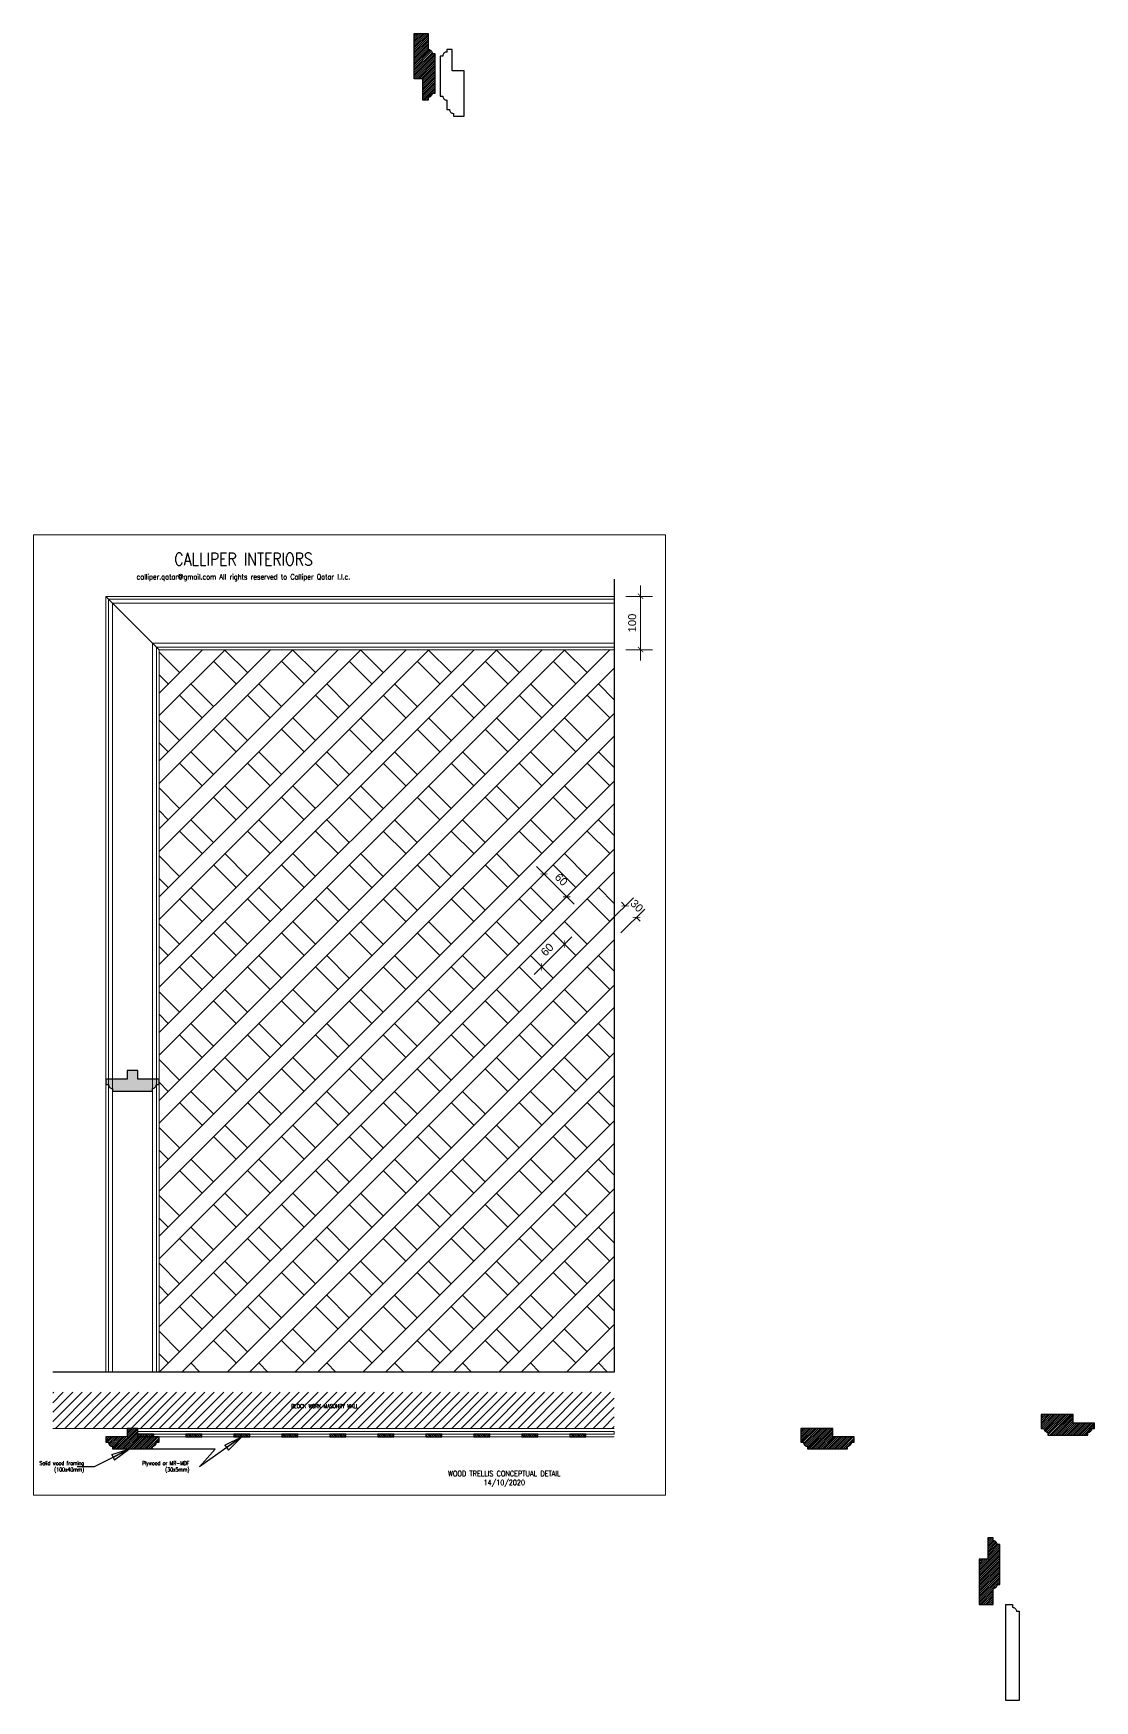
# Model space of a CAD drawing. Header units: inches. Extents: x -20583 to 399182, y -24453 to 525552.
# Drawn here: x -2559 to -570, y 18809 to 21934 of the extents above; entities that cross this region are included whole.
import ezdxf

# ---------------------------------------------------------------- set-up
doc = ezdxf.new("R2010")
doc.units = ezdxf.units.IN
doc.header["$LTSCALE"] = 1000
doc.header["$MEASUREMENT"] = 0
doc.header["$PDMODE"] = 35
doc.linetypes.add('CENTER2', pattern=[1.125, 0.75, -0.125, 0.125, -0.125])
doc.layers.add('Layer7', color=8, linetype='Continuous')
doc.layers.add('Stone-GRG', color=7, linetype='Continuous', lineweight=0, true_color=0xfff2cc)
doc.layers.add('Wood treillis', color=111, linetype='Continuous', lineweight=0)
doc.styles.add('f-fp-p3$0$Simplex', font='simplex.shx', dxfattribs={"width": 0.8})
doc.styles.add('ROMAND', font='sanss___.ttf')
doc.styles.add('ST9', font='romans.shx', dxfattribs={"width": 0.8})
doc.dimstyles.new('DIM', dxfattribs={"dimscale": 1000, "dimtxt": 0.015, "dimasz": 0.01, "dimexe": 0.022, "dimexo": 0.022, "dimgap": 0.008, "dimtad": 1, "dimdec": 0, "dimzin": 0, "dimdsep": 46, "dimtxsty": 'ROMAND', "dimblk1": 'ARCHTICK', "dimblk2": 'ARCHTICK', "dimsah": 1, "dimcen": 0.088, "dimdle": 0.02, "dimclrd": 256, "dimclre": 256, "dimclrt": 256, "dimadec": 0, "dimazin": 0, "dimtfac": 1, "dimtdec": 0, "dimtix": 1, "dimtofl": 0, "dimtmove": 1, "dimatfit": 3, "dimldrblk": 'CLOSED', "dimfxl": 1, "dimtolj": 1, "dimtzin": 0, "dimlwd": 0, "dimlwe": 0, "dimarcsym": 0})
doc.dimstyles.new('DIM-20', dxfattribs={"dimscale": 1000, "dimtxt": 0.044, "dimasz": 0.035, "dimexe": 0.022, "dimexo": 0.022, "dimgap": 0.022, "dimtad": 1, "dimdec": 0, "dimzin": 0, "dimdsep": 46, "dimtxsty": 'ST9', "dimblk1": 'ARCHTICK', "dimblk2": 'ARCHTICK', "dimsah": 1, "dimcen": 0.088, "dimdle": 0.04, "dimclrd": 256, "dimclre": 256, "dimclrt": 3, "dimadec": 0, "dimazin": 0, "dimtfac": 1, "dimtdec": 0, "dimtix": 1, "dimtofl": 0, "dimtmove": 1, "dimatfit": 3, "dimldrblk": 'CLOSED', "dimfxl": 1, "dimtolj": 1, "dimtzin": 0, "dimarcsym": 0})

# ---------------------------------------------------------------- blocks, each defined once
blk = doc.blocks.new('_ARCHTICK')
at = {"color": 0, "linetype": 'ByBlock', "const_width": 0.15}
blk.add_lwpolyline([(-0.5, -0.5), (0.5, 0.5)], dxfattribs=at)
blk = doc.blocks.new('_CLOSED')
at = {"color": 0, "linetype": 'ByBlock'}
for p, q in [((-1, 0.167), (0, 0)), ((-1, 0.167), (-1, -0.167)), ((0, 0), (-1, -0.167)), ((0, 0), (-1, 0))]:
    blk.add_line(p, q, dxfattribs=at)
blk = doc.blocks.new('*D276')
at = {"lineweight": 0, "transparency": 16777216}
for p, q in [((-1600.2, 20359.8), (-1617.3, 20342.7)), ((-1615.9, 20372.4), (-1545.2, 20301.7)), ((-1557.8, 20317.4), (-1574.9, 20300.3))]:
    blk.add_line(p, q, dxfattribs=at)
at = {"layer": 'Defpoints', "color": 0, "transparency": 16777216}
for p in [(-1584.6, 20375.4), (-1559.3, 20315.8), (-1542.2, 20332.9)]:
    blk.add_point(p, dxfattribs=at)
at = {"lineweight": 0, "transparency": 16777216, "xscale": 10, "yscale": 10, "zscale": 10}
for p, rotation in [((-1601.7, 20358.3), 134.999999999995), ((-1559.3, 20315.8), 314.999999999995)]:
    blk.add_blockref('_ARCHTICK', p, dxfattribs=dict(at, rotation=rotation))
at = {"lineweight": 0, "transparency": 16777216, "insert": (-1569.4, 20348.2), "char_height": 15, "attachment_point": 5, "rotation": 315, "style": 'ROMAND'}
blk.add_mtext('\\A1;60', dxfattribs=at)
blk = doc.blocks.new('*D275')
at = {"lineweight": 0, "transparency": 16777216}
blk.add_line((-1620, 20170.3), (-1549.3, 20241), dxfattribs=at)
at = {"layer": 'Defpoints', "color": 0, "transparency": 16777216}
for p in [(-1563.4, 20226.9), (-1563.4, 20226.9), (-1605.9, 20184.4)]:
    blk.add_point(p, dxfattribs=at)
at = {"lineweight": 0, "transparency": 16777216, "xscale": 10, "yscale": 10, "zscale": 10}
for p, rotation in [((-1563.4, 20226.9), 44.99999999998526), ((-1605.9, 20184.4), 224.9999999999852)]:
    blk.add_blockref('_ARCHTICK', p, dxfattribs=dict(at, rotation=rotation))
at = {"lineweight": 0, "transparency": 16777216, "insert": (-1595.8, 20216.8), "char_height": 15, "attachment_point": 5, "rotation": 45, "style": 'ROMAND'}
blk.add_mtext('\\A1;60', dxfattribs=at)
blk = doc.blocks.new('*D277')
at = {"lineweight": 0, "transparency": 16777216}
for p, q in [((-1478.7, 20269.2), (-1433.9, 20314)), ((-1457.5, 20248), (-1412.7, 20292.8)), ((-1449.5, 20298.4), (-1456.5, 20305.5)), ((-1428.2, 20277.2), (-1421.2, 20270.1))]:
    blk.add_line(p, q, dxfattribs=at)
at = {"layer": 'Defpoints', "color": 0, "transparency": 16777216}
for p in [(-1494.2, 20253.6), (-1428.2, 20277.2), (-1473, 20232.4)]:
    blk.add_point(p, dxfattribs=at)
at = {"lineweight": 0, "transparency": 16777216, "xscale": 10, "yscale": 10, "zscale": 10}
for p, rotation in [((-1449.5, 20298.4), 315), ((-1428.2, 20277.2), 135)]:
    blk.add_blockref('_ARCHTICK', p, dxfattribs=dict(at, rotation=rotation))
at = {"lineweight": 0, "transparency": 16777216, "insert": (-1427.7, 20298.9), "char_height": 15, "attachment_point": 5, "rotation": 315, "style": 'ROMAND'}
blk.add_mtext('\\A1;30', dxfattribs=at)
blk = doc.blocks.new('*D278')
at = {"lineweight": 0, "transparency": 16777216}
for p, q in [((-1448.2, 20878.9), (-1398.6, 20878.9)), ((-1420.6, 20758.9), (-1420.6, 20898.9)), ((-1448.2, 20778.9), (-1398.6, 20778.9))]:
    blk.add_line(p, q, dxfattribs=at)
at = {"layer": 'Defpoints', "color": 0, "transparency": 16777216}
for p in [(-1470.2, 20878.9), (-1420.6, 20878.9), (-1470.2, 20778.9)]:
    blk.add_point(p, dxfattribs=at)
at = {"lineweight": 0, "transparency": 16777216, "xscale": 10, "yscale": 10, "zscale": 10}
for p, rotation in [((-1420.6, 20878.9), 90), ((-1420.6, 20778.9), 270)]:
    blk.add_blockref('_ARCHTICK', p, dxfattribs=dict(at, rotation=rotation))
at = {"lineweight": 0, "transparency": 16777216, "insert": (-1436.4, 20828.9), "char_height": 15, "attachment_point": 5, "rotation": 90, "style": 'ROMAND'}
blk.add_mtext('\\A1;100', dxfattribs=at)

msp = doc.modelspace()

# ---------------------------------------------------------------- hatches: boundary and pattern name
at = {"layer": 'Stone-GRG', "lineweight": 0}
h = msp.add_hatch(dxfattribs=at)
h.set_pattern_fill('ANSI31', color=253, scale=20)
h.set_pattern_definition([(45, (-93673.831, -12109.019), (-1.76776695, 1.76776695), [])])
edge = h.paths.add_edge_path()
edge.add_line((-1845, 21849.1), (-1845, 21934.1))
edge.add_line((-1845, 21934.1), (-1818.9, 21934.1))
edge.add_line((-1818.9, 21934.1), (-1818.9, 21909.1))
edge.add_line((-1818.9, 21909.1), (-1818.9, 21904.1))
edge.add_arc((-1818.9, 21896.6), 7.5, 0, 90, ccw=False)
edge.add_line((-1811.4, 21896.6), (-1806.4, 21896.6))
edge.add_line((-1806.4, 21896.6), (-1806.4, 21821.6))
edge.add_line((-1806.4, 21821.6), (-1811.4, 21821.6))
edge.add_arc((-1818.9, 21821.6), 7.5, -90, 0, ccw=False)
edge.add_line((-1818.9, 21814.1), (-1818.9, 21809.1))
edge.add_line((-1818.9, 21809.1), (-1828.9, 21809.1))
edge.add_line((-1828.9, 21809.1), (-1828.9, 21849.1))
edge.add_line((-1828.9, 21849.1), (-1845, 21849.1))
h = msp.add_hatch(color=253, dxfattribs=at)
h.dxf.hatch_style = 1
edge = h.paths.add_edge_path()
edge.add_line((-2363, 19990.2), (-2383, 19990.2))
edge.add_line((-2383, 19990.2), (-2383, 19974.1))
edge.add_line((-2383, 19974.1), (-2423, 19974.1))
edge.add_line((-2423, 19974.1), (-2423, 19964.1))
edge.add_line((-2423, 19964.1), (-2418, 19964.1))
edge.add_arc((-2410.5, 19964.1), 7.5, 180, 270)
edge.add_line((-2410.5, 19956.6), (-2410.5, 19951.6))
edge.add_line((-2410.5, 19951.6), (-2335.5, 19951.6))
edge.add_line((-2335.5, 19951.6), (-2335.5, 19956.6))
edge.add_arc((-2335.5, 19964.1), 7.5, 270, 360)
edge.add_line((-2328, 19964.1), (-2323, 19964.1))
edge.add_line((-2323, 19964.1), (-2323, 19974.1))
edge.add_line((-2323, 19974.1), (-2363, 19974.1))
edge.add_line((-2363, 19974.1), (-2363, 19990.2))
h = msp.add_hatch(dxfattribs=at)
h.set_pattern_fill('ANSI31', color=253, scale=100)
h.set_pattern_definition([(45, (-93488.189, -11971.968), (-8.8388348, 8.8388348), [])])
h.paths.add_polyline_path([(-1470.2, 19387), (-2522, 19387), (-2522, 19319.4), (-1470.2, 19319.4)])
h = msp.add_hatch(dxfattribs=at)
h.set_pattern_fill('ANSI31', color=253, scale=20)
h.set_pattern_definition([(45, (-91735.0217, -11945.7579), (-1.76776695, 1.76776695), [])])
edge = h.paths.add_edge_path()
edge.add_line((-609.8, 19345.6), (-669.8, 19345.6))
edge.add_line((-669.8, 19345.6), (-669.8, 19329.5))
edge.add_line((-669.8, 19329.5), (-669.8, 19329.5))
edge.add_line((-669.8, 19329.5), (-669.8, 19319.5))
edge.add_line((-669.8, 19319.5), (-664.8, 19319.5))
edge.add_arc((-657.3, 19319.5), 7.5, 180, 270)
edge.add_line((-657.3, 19312), (-657.3, 19307))
edge.add_line((-657.3, 19307), (-582.3, 19307))
edge.add_line((-582.3, 19307), (-582.3, 19312))
edge.add_arc((-582.3, 19319.5), 7.5, 270, 360)
edge.add_line((-574.8, 19319.5), (-569.8, 19319.5))
edge.add_line((-569.8, 19319.5), (-569.8, 19329.5))
edge.add_line((-569.8, 19329.5), (-609.8, 19329.5))
edge.add_line((-609.8, 19329.5), (-609.8, 19345.6))
h = msp.add_hatch(dxfattribs=at)
h.set_pattern_fill('ANSI31', color=253, scale=20)
h.set_pattern_definition([(45, (-93488.189, -11971.9678), (-1.76776695, 1.76776695), [])])
edge = h.paths.add_edge_path()
edge.add_line((-2363, 19319.4), (-2383, 19319.4))
edge.add_line((-2383, 19319.4), (-2383, 19303.3))
edge.add_line((-2383, 19303.3), (-2423, 19303.3))
edge.add_line((-2423, 19303.3), (-2423, 19293.3))
edge.add_line((-2423, 19293.3), (-2418, 19293.3))
edge.add_arc((-2410.5, 19293.3), 7.5, 180, 270)
edge.add_line((-2410.5, 19285.8), (-2410.5, 19280.8))
edge.add_line((-2410.5, 19280.8), (-2335.5, 19280.8))
edge.add_line((-2335.5, 19280.8), (-2335.5, 19285.8))
edge.add_arc((-2335.5, 19293.3), 7.5, 270, 360)
edge.add_line((-2328, 19293.3), (-2323, 19293.3))
edge.add_line((-2323, 19293.3), (-2323, 19303.3))
edge.add_line((-2323, 19303.3), (-2363, 19303.3))
edge.add_line((-2363, 19303.3), (-2363, 19319.4))
h = msp.add_hatch(dxfattribs=at)
h.set_pattern_fill('ANSI31', color=253, scale=20)
h.set_pattern_definition([(45, (-92185.7863, -11971.9678), (-1.76776695, 1.76776695), [])])
edge = h.paths.add_edge_path()
edge.add_line((-1060.6, 19319.4), (-1120.6, 19319.4))
edge.add_line((-1120.6, 19319.4), (-1120.6, 19303.3))
edge.add_line((-1120.6, 19303.3), (-1120.6, 19303.3))
edge.add_line((-1120.6, 19303.3), (-1120.6, 19293.3))
edge.add_line((-1120.6, 19293.3), (-1115.6, 19293.3))
edge.add_arc((-1108.1, 19293.3), 7.5, 180, 270)
edge.add_line((-1108.1, 19285.8), (-1108.1, 19280.8))
edge.add_line((-1108.1, 19280.8), (-1033.1, 19280.8))
edge.add_line((-1033.1, 19280.8), (-1033.1, 19285.8))
edge.add_arc((-1033.1, 19293.3), 7.5, 270, 360)
edge.add_line((-1025.6, 19293.3), (-1020.6, 19293.3))
edge.add_line((-1020.6, 19293.3), (-1020.6, 19303.3))
edge.add_line((-1020.6, 19303.3), (-1060.6, 19303.3))
edge.add_line((-1060.6, 19303.3), (-1060.6, 19319.4))
h = msp.add_hatch(dxfattribs=at)
h.set_pattern_fill('ANSI31', color=253, scale=20, angle=90)
h.set_pattern_definition([(135, (-93488.189, -11971.9678), (-1.76776695, -1.76776695), [])])
h.paths.add_polyline_path([(-2363, 19303.3), (-2333, 19303.3), (-2333, 19308.3), (-2363, 19308.3)])
h.paths.add_polyline_path([(-2273, 19303.3), (-2243, 19303.3), (-2243, 19308.3), (-2273, 19308.3)])
h.paths.add_polyline_path([(-2183, 19303.3), (-2153, 19303.3), (-2153, 19308.3), (-2183, 19308.3)])
h.paths.add_polyline_path([(-2093, 19303.3), (-2063, 19303.3), (-2063, 19308.3), (-2093, 19308.3)])
h.paths.add_polyline_path([(-2003, 19303.3), (-1973, 19303.3), (-1973, 19308.3), (-2003, 19308.3)])
h.paths.add_polyline_path([(-1553, 19303.3), (-1523, 19303.3), (-1523, 19308.3), (-1553, 19308.3)])
h.paths.add_polyline_path([(-1643, 19303.3), (-1613, 19303.3), (-1613, 19308.3), (-1643, 19308.3)])
h.paths.add_polyline_path([(-1733, 19303.3), (-1703, 19303.3), (-1703, 19308.3), (-1733, 19308.3)])
h.paths.add_polyline_path([(-1823, 19303.3), (-1793, 19303.3), (-1793, 19308.3), (-1823, 19308.3)])
h.paths.add_polyline_path([(-1913, 19303.3), (-1883, 19303.3), (-1883, 19308.3), (-1913, 19308.3)])
h = msp.add_hatch(dxfattribs=at)
h.set_pattern_fill('ANSI31', color=253, scale=20)
h.set_pattern_definition([(45, (-92614.99, -12043.7325), (-1.76776695, 1.76776695), [])])
edge = h.paths.add_edge_path()
edge.add_line((-786.2, 19074.1), (-786.2, 18989.1))
edge.add_line((-786.2, 18989.1), (-760.1, 18989.1))
edge.add_line((-760.1, 18989.1), (-760.1, 19014.1))
edge.add_line((-760.1, 19014.1), (-760.1, 19019.1))
edge.add_arc((-760.1, 19026.6), 7.5, 270, 360)
edge.add_line((-752.6, 19026.6), (-747.6, 19026.6))
edge.add_line((-747.6, 19026.6), (-747.6, 19101.6))
edge.add_line((-747.6, 19101.6), (-752.6, 19101.6))
edge.add_arc((-760.1, 19101.6), 7.5, 360, 450)
edge.add_line((-760.1, 19109.1), (-760.1, 19114.1))
edge.add_line((-760.1, 19114.1), (-770.1, 19114.1))
edge.add_line((-770.1, 19114.1), (-770.1, 19074.1))
edge.add_line((-770.1, 19074.1), (-786.2, 19074.1))

# ---------------------------------------------------------------- linework, layer by layer
at = {"layer": 'Layer7', "linetype": 'CENTER2', "ltscale": 500}
msp.add_lwpolyline([(-1470.2, 20911.2), (-1470.2, 19424.9), (-2522, 19424.9)], dxfattribs=at)
at = {"layer": 'Stone-GRG', "color": 253, "lineweight": 0}
msp.add_line((-2323, 20778.9), (-2423, 20878.9), dxfattribs=at)
at = {"layer": 'Stone-GRG', "color": 0, "lineweight": 0}
for p, q in [((-2323, 19934), (-1478.1, 20778.9)), ((-2323, 20443.1), (-1987.2, 20778.9)), ((-2323, 20400.7), (-1944.8, 20778.9)), ((-2323, 20315.8), (-1859.9, 20778.9)), ((-2323, 20273.4), (-1817.5, 20778.9)), ((-2323, 20188.6), (-1732.6, 20778.9)), ((-2323, 20146.1), (-1690.2, 20778.9)), ((-2323, 20061.3), (-1605.4, 20778.9)), ((-2323, 20018.9), (-1562.9, 20778.9)), ((-2323, 20697.7), (-2241.8, 20778.9)), ((-2323, 20655.3), (-2199.3, 20778.9)), ((-2323, 20570.4), (-2114.5, 20778.9)), ((-2323, 20528), (-2072.1, 20778.9)), ((-2284.7, 20736), (-2323, 20774.3)), ((-2242.2, 20778.4), (-2242.7, 20778.9)), ((-2178.6, 20714.8), (-2221, 20757.2)), ((-2157.4, 20736), (-2200.3, 20778.9)), ((-2115, 20778.4), (-2115.5, 20778.9)), ((-2051.3, 20714.8), (-2093.8, 20757.2)), ((-2030.1, 20736), (-2073, 20778.9)), ((-1987.7, 20778.4), (-1988.2, 20778.9)), ((-1924.1, 20714.8), (-1966.5, 20757.2)), ((-1902.8, 20736), (-1945.8, 20778.9)), ((-1860.4, 20778.4), (-1860.9, 20778.9)), ((-1796.8, 20714.8), (-1839.2, 20757.2)), ((-1775.6, 20736), (-1818.5, 20778.9)), ((-1733.1, 20778.4), (-1733.6, 20778.9)), ((-1669.5, 20714.8), (-1711.9, 20757.2)), ((-1648.3, 20736), (-1691.2, 20778.9)), ((-1605.9, 20778.4), (-1606.3, 20778.9)), ((-1542.2, 20714.8), (-1584.6, 20757.2)), ((-1521, 20736), (-1563.9, 20778.9)), ((-2323, 19891.6), (-1470.2, 20744.4)), ((-2305.9, 20714.8), (-2323, 20731.9)), ((-2242.2, 20651.1), (-2284.7, 20693.6)), ((-2221, 20672.3), (-2263.5, 20714.8)), ((-2115, 20651.1), (-2157.4, 20693.6)), ((-2093.8, 20672.3), (-2136.2, 20714.8)), ((-1987.7, 20651.1), (-2030.1, 20693.6)), ((-1966.5, 20672.3), (-2008.9, 20714.8)), ((-1860.4, 20651.1), (-1902.8, 20693.6)), ((-1839.2, 20672.3), (-1881.6, 20714.8)), ((-1733.1, 20651.1), (-1775.6, 20693.6)), ((-1711.9, 20672.3), (-1754.3, 20714.8)), ((-1605.9, 20651.1), (-1648.3, 20693.6)), ((-1584.6, 20672.3), (-1627.1, 20714.8)), ((-1478.6, 20651.1), (-1521, 20693.6)), ((-1470.2, 20685.2), (-1499.8, 20714.8)), ((-2323, 19806.7), (-1470.2, 20659.5)), ((-2284.7, 20608.7), (-2323, 20647)), ((-2178.6, 20587.5), (-2221, 20629.9)), ((-2157.4, 20608.7), (-2199.8, 20651.1)), ((-2051.3, 20587.5), (-2093.8, 20629.9)), ((-2030.1, 20608.7), (-2072.5, 20651.1)), ((-1924.1, 20587.5), (-1966.5, 20629.9)), ((-1902.8, 20608.7), (-1945.3, 20651.1)), ((-1796.8, 20587.5), (-1839.2, 20629.9)), ((-1775.6, 20608.7), (-1818, 20651.1)), ((-1669.5, 20587.5), (-1711.9, 20629.9)), ((-1648.3, 20608.7), (-1690.7, 20651.1)), ((-1542.2, 20587.5), (-1584.6, 20629.9)), ((-1521, 20608.7), (-1563.4, 20651.1)), ((-2323, 19764.3), (-1470.2, 20617.1)), ((-2305.9, 20587.5), (-2323, 20604.6)), ((-2242.2, 20523.9), (-2284.7, 20566.3)), ((-2221, 20545.1), (-2263.5, 20587.5)), ((-2115, 20523.9), (-2157.4, 20566.3)), ((-2093.8, 20545.1), (-2136.2, 20587.5)), ((-1987.7, 20523.9), (-2030.1, 20566.3)), ((-1966.5, 20545.1), (-2008.9, 20587.5)), ((-1860.4, 20523.9), (-1902.8, 20566.3)), ((-1839.2, 20545.1), (-1881.6, 20587.5)), ((-1733.1, 20523.9), (-1775.6, 20566.3)), ((-1711.9, 20545.1), (-1754.3, 20587.5)), ((-1605.9, 20523.9), (-1648.3, 20566.3)), ((-1584.6, 20545.1), (-1627.1, 20587.5)), ((-1478.6, 20523.9), (-1521, 20566.3)), ((-1470.2, 20557.9), (-1499.8, 20587.5)), ((-2323, 19679.4), (-1470.2, 20532.2)), ((-2284.7, 20481.4), (-2323, 20519.7)), ((-2178.6, 20460.2), (-2221, 20502.6)), ((-2157.4, 20481.4), (-2199.8, 20523.9)), ((-2051.3, 20460.2), (-2093.8, 20502.6)), ((-2030.1, 20481.4), (-2072.5, 20523.9)), ((-1924.1, 20460.2), (-1966.5, 20502.6)), ((-1902.8, 20481.4), (-1945.3, 20523.9)), ((-1796.8, 20460.2), (-1839.2, 20502.6)), ((-1775.6, 20481.4), (-1818, 20523.9)), ((-1669.5, 20460.2), (-1711.9, 20502.6)), ((-1648.3, 20481.4), (-1690.7, 20523.9)), ((-1542.2, 20460.2), (-1584.6, 20502.6)), ((-1521, 20481.4), (-1563.4, 20523.9)), ((-2323, 19637), (-1470.2, 20489.8)), ((-2305.9, 20460.2), (-2323, 20477.3)), ((-2242.2, 20396.6), (-2284.7, 20439)), ((-2221, 20417.8), (-2263.5, 20460.2)), ((-2115, 20396.6), (-2157.4, 20439)), ((-2093.8, 20417.8), (-2136.2, 20460.2)), ((-1987.7, 20396.6), (-2030.1, 20439)), ((-1966.5, 20417.8), (-2008.9, 20460.2)), ((-1860.4, 20396.6), (-1902.8, 20439)), ((-1839.2, 20417.8), (-1881.6, 20460.2)), ((-1733.1, 20396.6), (-1775.6, 20439)), ((-1711.9, 20417.8), (-1754.3, 20460.2)), ((-1605.9, 20396.6), (-1648.3, 20439)), ((-1584.6, 20417.8), (-1627.1, 20460.2)), ((-1478.6, 20396.6), (-1521, 20439)), ((-1470.2, 20430.6), (-1499.8, 20460.2)), ((-2323, 19552.2), (-1470.2, 20405)), ((-2284.7, 20354.1), (-2323, 20392.5)), ((-2178.6, 20332.9), (-2221, 20375.4)), ((-2157.4, 20354.1), (-2199.8, 20396.6)), ((-2051.3, 20332.9), (-2093.8, 20375.4)), ((-2030.1, 20354.1), (-2072.5, 20396.6)), ((-1924.1, 20332.9), (-1966.5, 20375.4)), ((-1902.8, 20354.1), (-1945.3, 20396.6)), ((-1796.8, 20332.9), (-1839.2, 20375.4)), ((-1775.6, 20354.1), (-1818, 20396.6)), ((-1669.5, 20332.9), (-1711.9, 20375.4)), ((-1648.3, 20354.1), (-1690.7, 20396.6)), ((-1542.2, 20332.9), (-1584.6, 20375.4)), ((-1521, 20354.1), (-1563.4, 20396.6)), ((-2323, 19509.7), (-1470.2, 20362.5)), ((-2305.9, 20332.9), (-2323, 20350)), ((-2221, 20290.5), (-2263.5, 20332.9)), ((-2093.8, 20290.5), (-2136.2, 20332.9)), ((-1966.5, 20290.5), (-2008.9, 20332.9)), ((-1839.2, 20290.5), (-1881.6, 20332.9)), ((-1711.9, 20290.5), (-1754.3, 20332.9)), ((-1584.6, 20290.5), (-1627.1, 20332.9)), ((-1470.2, 20303.3), (-1499.8, 20332.9)), ((-2242.2, 20269.3), (-2284.7, 20311.7)), ((-2115, 20269.3), (-2157.4, 20311.7)), ((-1987.7, 20269.3), (-2030.1, 20311.7)), ((-1860.4, 20269.3), (-1902.8, 20311.7)), ((-1733.1, 20269.3), (-1775.6, 20311.7)), ((-1605.9, 20269.3), (-1648.3, 20311.7)), ((-1478.6, 20269.3), (-1521, 20311.7)), ((-2323, 19424.9), (-1470.2, 20277.7)), ((-2284.7, 20226.9), (-2323, 20265.2)), ((-2157.4, 20226.9), (-2199.8, 20269.3)), ((-2030.1, 20226.9), (-2072.5, 20269.3)), ((-1902.8, 20226.9), (-1945.3, 20269.3)), ((-1775.6, 20226.9), (-1818, 20269.3)), ((-1648.3, 20226.9), (-1690.7, 20269.3)), ((-1521, 20226.9), (-1563.4, 20269.3)), ((-2305.9, 20205.7), (-2323, 20222.7)), ((-2280.6, 19424.9), (-1470.2, 20235.2)), ((-2178.6, 20205.7), (-2221, 20248.1)), ((-2051.3, 20205.7), (-2093.8, 20248.1)), ((-1924.1, 20205.7), (-1966.5, 20248.1)), ((-1796.8, 20205.7), (-1839.2, 20248.1)), ((-1669.5, 20205.7), (-1711.9, 20248.1)), ((-1542.2, 20205.7), (-1584.6, 20248.1)), ((-2221, 20163.2), (-2263.5, 20205.7)), ((-2093.8, 20163.2), (-2136.2, 20205.7)), ((-1966.5, 20163.2), (-2008.9, 20205.7)), ((-1839.2, 20163.2), (-1881.6, 20205.7)), ((-1711.9, 20163.2), (-1754.3, 20205.7)), ((-1584.6, 20163.2), (-1627.1, 20205.7)), ((-1470.2, 20176.1), (-1499.8, 20205.7)), ((-2242.2, 20142), (-2284.7, 20184.4)), ((-2115, 20142), (-2157.4, 20184.4)), ((-1987.7, 20142), (-2030.1, 20184.4)), ((-1860.4, 20142), (-1902.8, 20184.4)), ((-1733.1, 20142), (-1775.6, 20184.4)), ((-1605.9, 20142), (-1648.3, 20184.4)), ((-1478.6, 20142), (-1521, 20184.4)), ((-2284.7, 20099.6), (-2323, 20137.9)), ((-2157.4, 20099.6), (-2199.8, 20142)), ((-2195.7, 19424.9), (-1470.2, 20150.4)), ((-2030.1, 20099.6), (-2072.5, 20142)), ((-1902.8, 20099.6), (-1945.3, 20142)), ((-1775.6, 20099.6), (-1818, 20142)), ((-1648.3, 20099.6), (-1690.7, 20142)), ((-1521, 20099.6), (-1563.4, 20142)), ((-2305.9, 20078.4), (-2323, 20095.5)), ((-2178.6, 20078.4), (-2221, 20120.8)), ((-2153.3, 19424.9), (-1470.2, 20108)), ((-2051.3, 20078.4), (-2093.8, 20120.8)), ((-1924.1, 20078.4), (-1966.5, 20120.8)), ((-1796.8, 20078.4), (-1839.2, 20120.8)), ((-1669.5, 20078.4), (-1711.9, 20120.8)), ((-1542.2, 20078.4), (-1584.6, 20120.8)), ((-2221, 20036), (-2263.5, 20078.4)), ((-2093.8, 20036), (-2136.2, 20078.4)), ((-1966.5, 20036), (-2008.9, 20078.4)), ((-1839.2, 20036), (-1881.6, 20078.4)), ((-1711.9, 20036), (-1754.3, 20078.4)), ((-1584.6, 20036), (-1627.1, 20078.4)), ((-1470.2, 20048.8), (-1499.8, 20078.4)), ((-2242.2, 20014.7), (-2284.7, 20057.2)), ((-2115, 20014.7), (-2157.4, 20057.2)), ((-1987.7, 20014.7), (-2030.1, 20057.2)), ((-1860.4, 20014.7), (-1902.8, 20057.2)), ((-1733.1, 20014.7), (-1775.6, 20057.2)), ((-1605.9, 20014.7), (-1648.3, 20057.2)), ((-1478.6, 20014.7), (-1521, 20057.2)), ((-2284.7, 19972.3), (-2323, 20010.6)), ((-2157.4, 19972.3), (-2199.8, 20014.7)), ((-2030.1, 19972.3), (-2072.5, 20014.7)), ((-2068.4, 19424.9), (-1470.2, 20023.1)), ((-1902.8, 19972.3), (-1945.3, 20014.7)), ((-1775.6, 19972.3), (-1818, 20014.7)), ((-1648.3, 19972.3), (-1690.7, 20014.7)), ((-1521, 19972.3), (-1563.4, 20014.7)), ((-2178.6, 19951.1), (-2221, 19993.5)), ((-2051.3, 19951.1), (-2093.8, 19993.5)), ((-2026, 19424.9), (-1470.2, 19980.7)), ((-1924.1, 19951.1), (-1966.5, 19993.5)), ((-1796.8, 19951.1), (-1839.2, 19993.5)), ((-1669.5, 19951.1), (-1711.9, 19993.5)), ((-1542.2, 19951.1), (-1584.6, 19993.5)), ((-2305.9, 19951.1), (-2323, 19968.2)), ((-2221, 19908.7), (-2263.5, 19951.1)), ((-2093.8, 19908.7), (-2136.2, 19951.1)), ((-1966.5, 19908.7), (-2008.9, 19951.1)), ((-1839.2, 19908.7), (-1881.6, 19951.1)), ((-1711.9, 19908.7), (-1754.3, 19951.1)), ((-1584.6, 19908.7), (-1627.1, 19951.1)), ((-1470.2, 19921.5), (-1499.8, 19951.1)), ((-2242.2, 19887.5), (-2284.7, 19929.9)), ((-2115, 19887.5), (-2157.4, 19929.9)), ((-1987.7, 19887.5), (-2030.1, 19929.9)), ((-1860.4, 19887.5), (-1902.8, 19929.9)), ((-1733.1, 19887.5), (-1775.6, 19929.9)), ((-1605.9, 19887.5), (-1648.3, 19929.9)), ((-1478.6, 19887.5), (-1521, 19929.9)), ((-2284.7, 19845), (-2323, 19883.3)), ((-2157.4, 19845), (-2199.8, 19887.5)), ((-2030.1, 19845), (-2072.5, 19887.5)), ((-1902.8, 19845), (-1945.3, 19887.5)), ((-1941.1, 19424.9), (-1470.2, 19895.8)), ((-1775.6, 19845), (-1818, 19887.5)), ((-1648.3, 19845), (-1690.7, 19887.5)), ((-1521, 19845), (-1563.4, 19887.5)), ((-2178.6, 19823.8), (-2221, 19866.2)), ((-2051.3, 19823.8), (-2093.8, 19866.2)), ((-1924.1, 19823.8), (-1966.5, 19866.2)), ((-1898.7, 19424.9), (-1470.2, 19853.4)), ((-1796.8, 19823.8), (-1839.2, 19866.2)), ((-1669.5, 19823.8), (-1711.9, 19866.2)), ((-1542.2, 19823.8), (-1584.6, 19866.2)), ((-2305.9, 19823.8), (-2323, 19840.9)), ((-2221, 19781.4), (-2263.5, 19823.8)), ((-2093.8, 19781.4), (-2136.2, 19823.8)), ((-1966.5, 19781.4), (-2008.9, 19823.8)), ((-1839.2, 19781.4), (-1881.6, 19823.8)), ((-1711.9, 19781.4), (-1754.3, 19823.8)), ((-1584.6, 19781.4), (-1627.1, 19823.8)), ((-1470.2, 19794.2), (-1499.8, 19823.8)), ((-2242.2, 19760.2), (-2284.7, 19802.6)), ((-2115, 19760.2), (-2157.4, 19802.6)), ((-1987.7, 19760.2), (-2030.1, 19802.6)), ((-1860.4, 19760.2), (-1902.8, 19802.6)), ((-1733.1, 19760.2), (-1775.6, 19802.6)), ((-1605.9, 19760.2), (-1648.3, 19802.6)), ((-1478.6, 19760.2), (-1521, 19802.6)), ((-2284.7, 19717.8), (-2323, 19756.1)), ((-2157.4, 19717.8), (-2199.8, 19760.2)), ((-2030.1, 19717.8), (-2072.5, 19760.2)), ((-1902.8, 19717.8), (-1945.3, 19760.2)), ((-1775.6, 19717.8), (-1818, 19760.2)), ((-1813.9, 19424.9), (-1470.2, 19768.6)), ((-1648.3, 19717.8), (-1690.7, 19760.2)), ((-1521, 19717.8), (-1563.4, 19760.2)), ((-2178.6, 19696.5), (-2221, 19739)), ((-2051.3, 19696.5), (-2093.8, 19739)), ((-1924.1, 19696.5), (-1966.5, 19739)), ((-1796.8, 19696.5), (-1839.2, 19739)), ((-1771.4, 19424.9), (-1470.2, 19726.1)), ((-1669.5, 19696.5), (-1711.9, 19739)), ((-1542.2, 19696.5), (-1584.6, 19739)), ((-2305.9, 19696.5), (-2323, 19713.6)), ((-2221, 19654.1), (-2263.5, 19696.5)), ((-2093.8, 19654.1), (-2136.2, 19696.5)), ((-1966.5, 19654.1), (-2008.9, 19696.5)), ((-1839.2, 19654.1), (-1881.6, 19696.5)), ((-1711.9, 19654.1), (-1754.3, 19696.5)), ((-1584.6, 19654.1), (-1627.1, 19696.5)), ((-1470.2, 19666.9), (-1499.8, 19696.5)), ((-2242.2, 19632.9), (-2284.7, 19675.3)), ((-2115, 19632.9), (-2157.4, 19675.3)), ((-1987.7, 19632.9), (-2030.1, 19675.3)), ((-1860.4, 19632.9), (-1902.8, 19675.3)), ((-1733.1, 19632.9), (-1775.6, 19675.3)), ((-1605.9, 19632.9), (-1648.3, 19675.3)), ((-1478.6, 19632.9), (-1521, 19675.3)), ((-2284.7, 19590.5), (-2323, 19628.8)), ((-2157.4, 19590.5), (-2199.8, 19632.9)), ((-2030.1, 19590.5), (-2072.5, 19632.9)), ((-1902.8, 19590.5), (-1945.3, 19632.9)), ((-1775.6, 19590.5), (-1818, 19632.9)), ((-1648.3, 19590.5), (-1690.7, 19632.9)), ((-1686.6, 19424.9), (-1470.2, 19641.3)), ((-1521, 19590.5), (-1563.4, 19632.9)), ((-2178.6, 19569.3), (-2221, 19611.7)), ((-2051.3, 19569.3), (-2093.8, 19611.7)), ((-1924.1, 19569.3), (-1966.5, 19611.7)), ((-1796.8, 19569.3), (-1839.2, 19611.7)), ((-1669.5, 19569.3), (-1711.9, 19611.7)), ((-1644.2, 19424.9), (-1470.2, 19598.9)), ((-1542.2, 19569.3), (-1584.6, 19611.7)), ((-2305.9, 19569.3), (-2323, 19586.4)), ((-2221, 19526.8), (-2263.5, 19569.3)), ((-2093.8, 19526.8), (-2136.2, 19569.3)), ((-1966.5, 19526.8), (-2008.9, 19569.3)), ((-1839.2, 19526.8), (-1881.6, 19569.3)), ((-1711.9, 19526.8), (-1754.3, 19569.3)), ((-1584.6, 19526.8), (-1627.1, 19569.3)), ((-1470.2, 19539.7), (-1499.8, 19569.3)), ((-2242.2, 19505.6), (-2284.7, 19548)), ((-2115, 19505.6), (-2157.4, 19548)), ((-1987.7, 19505.6), (-2030.1, 19548)), ((-1860.4, 19505.6), (-1902.8, 19548)), ((-1733.1, 19505.6), (-1775.6, 19548)), ((-1605.9, 19505.6), (-1648.3, 19548)), ((-1478.6, 19505.6), (-1521, 19548)), ((-2284.7, 19463.2), (-2323, 19501.5)), ((-2157.4, 19463.2), (-2199.8, 19505.6)), ((-2030.1, 19463.2), (-2072.5, 19505.6)), ((-1902.8, 19463.2), (-1945.3, 19505.6)), ((-1775.6, 19463.2), (-1818, 19505.6)), ((-1648.3, 19463.2), (-1690.7, 19505.6)), ((-1521, 19463.2), (-1563.4, 19505.6)), ((-1559.3, 19424.9), (-1470.2, 19514)), ((-2178.6, 19442), (-2221, 19484.4)), ((-2051.3, 19442), (-2093.8, 19484.4)), ((-1924.1, 19442), (-1966.5, 19484.4)), ((-1796.8, 19442), (-1839.2, 19484.4)), ((-1669.5, 19442), (-1711.9, 19484.4)), ((-1542.2, 19442), (-1584.6, 19484.4)), ((-1516.9, 19424.9), (-1470.2, 19471.6)), ((-2305.9, 19442), (-2323, 19459.1)), ((-2246.4, 19424.9), (-2263.5, 19442)), ((-2119.1, 19424.9), (-2136.2, 19442)), ((-1991.8, 19424.9), (-2008.9, 19442)), ((-1864.5, 19424.9), (-1881.6, 19442)), ((-1737.3, 19424.9), (-1754.3, 19442)), ((-1610, 19424.9), (-1627.1, 19442)), ((-1482.7, 19424.9), (-1499.8, 19442)), ((-2522, 19319.4), (-1470.2, 19319.4))]:
    msp.add_line(p, q, dxfattribs=at)
at = {"layer": 'Stone-GRG', "color": 8, "lineweight": 0}
msp.add_line((-2333, 19303.3), (-1470.2, 19303.3), dxfattribs=at)
at = {"layer": 'Stone-GRG', "color": 0, "lineweight": 0}
for points in [[(-2558.6, 20993.9), (-1374.1, 20993.9), (-1374.1, 19194.5), (-2558.6, 19194.5)], [(-2363, 19308.3), (-1470.2, 19308.3), (-1470.2, 19313.3), (-2363, 19313.3)]]:
    msp.add_lwpolyline(points, close=True, dxfattribs=at)
at = {"layer": 'Wood treillis', "color": 0, "lineweight": -2, "elevation": 0}
for points in [[(-1845, 21849.1), (-1845, 21934.1), (-1818.9, 21934.1), (-1818.9, 21909.1), (-1818.9, 21909.1), (-1818.9, 21904.1, -0.414214), (-1811.4, 21896.6), (-1806.4, 21896.6), (-1806.4, 21821.6), (-1811.4, 21821.6, -0.414214), (-1818.9, 21814.1), (-1818.9, 21809.1), (-1828.9, 21809.1), (-1828.9, 21849.1), (-1845, 21849.1)], [(-1751.4, 21864.1), (-1773.9, 21864.1), (-1773.9, 21904.1), (-1783.9, 21904.1), (-1783.9, 21899.1, 0.414214), (-1791.4, 21891.6), (-1796.4, 21891.6), (-1796.4, 21816.6), (-1791.4, 21816.6, 0.414214), (-1783.9, 21809.1), (-1783.9, 21804.1), (-1783.9, 21804.1), (-1783.9, 21791.6), (-1778.9, 21791.6, 0.414214), (-1771.4, 21784.1), (-1771.4, 21779.1), (-1751.4, 21779.1), (-1751.4, 21864.1)], [(-609.8, 19345.6), (-669.8, 19345.6), (-669.8, 19329.5), (-669.8, 19329.5), (-669.8, 19319.5), (-664.8, 19319.5, 0.414214), (-657.3, 19312), (-657.3, 19307), (-582.3, 19307), (-582.3, 19312, 0.414214), (-574.8, 19319.5), (-569.8, 19319.5), (-569.8, 19329.5), (-609.8, 19329.5), (-609.8, 19345.6)], [(-786.2, 19074.1), (-786.2, 18989.1), (-760.1, 18989.1), (-760.1, 19014.1), (-760.1, 19014.1), (-760.1, 19019.1, 0.414214), (-752.6, 19026.6), (-747.6, 19026.6), (-747.6, 19101.6), (-752.6, 19101.6, 0.414214), (-760.1, 19109.1), (-760.1, 19114.1), (-770.1, 19114.1), (-770.1, 19074.1), (-786.2, 19074.1)]]:
    msp.add_lwpolyline(points, format="xyb", dxfattribs=at)
at = {"layer": 'Wood treillis', "color": 0, "lineweight": 0}
for points in [[(-1470.2, 20878.9), (-2423, 20878.9), (-2423, 19424.9)], [(-1470.2, 20873.9), (-2418, 20873.9), (-2418, 19424.9)], [(-1470.2, 20866.4), (-2410.5, 20866.4), (-2410.5, 19424.9)], [(-1470.2, 20791.4), (-2335.5, 20791.4), (-2335.5, 19424.9)], [(-1470.2, 20783.9), (-2328, 20783.9), (-2328, 19424.9)], [(-1470.2, 20778.9), (-2323, 20778.9), (-2323, 19424.9)]]:
    msp.add_lwpolyline(points, dxfattribs=at)
at = {"layer": 'Wood treillis', "color": 0, "lineweight": -2}
for points in [[(-2363, 19990.2), (-2383, 19990.2), (-2383, 19974.1), (-2423, 19974.1), (-2423, 19964.1), (-2418, 19964.1, 0.414214), (-2410.5, 19956.6), (-2410.5, 19951.6), (-2335.5, 19951.6), (-2335.5, 19956.6, 0.414214), (-2328, 19964.1), (-2323, 19964.1), (-2323, 19974.1), (-2363, 19974.1), (-2363, 19990.2)], [(-2363, 19319.4), (-2383, 19319.4), (-2383, 19303.3), (-2423, 19303.3), (-2423, 19293.3), (-2418, 19293.3, 0.414214), (-2410.5, 19285.8), (-2410.5, 19280.8), (-2335.5, 19280.8), (-2335.5, 19285.8, 0.414214), (-2328, 19293.3), (-2323, 19293.3), (-2323, 19303.3), (-2363, 19303.3), (-2363, 19319.4)], [(-1060.6, 19319.4), (-1120.6, 19319.4), (-1120.6, 19303.3), (-1120.6, 19303.3), (-1120.6, 19293.3), (-1115.6, 19293.3, 0.414214), (-1108.1, 19285.8), (-1108.1, 19280.8), (-1033.1, 19280.8), (-1033.1, 19285.8, 0.414214), (-1025.6, 19293.3), (-1020.6, 19293.3), (-1020.6, 19303.3), (-1060.6, 19303.3), (-1060.6, 19319.4)]]:
    msp.add_lwpolyline(points, format="xyb", dxfattribs=at)
for points in [[(-2363, 19303.3), (-2333, 19303.3), (-2333, 19308.3), (-2363, 19308.3)], [(-2273, 19303.3), (-2243, 19303.3), (-2243, 19308.3), (-2273, 19308.3)], [(-2183, 19303.3), (-2153, 19303.3), (-2153, 19308.3), (-2183, 19308.3)], [(-2093, 19303.3), (-2063, 19303.3), (-2063, 19308.3), (-2093, 19308.3)], [(-2003, 19303.3), (-1973, 19303.3), (-1973, 19308.3), (-2003, 19308.3)], [(-1913, 19303.3), (-1883, 19303.3), (-1883, 19308.3), (-1913, 19308.3)], [(-1823, 19303.3), (-1793, 19303.3), (-1793, 19308.3), (-1823, 19308.3)], [(-1733, 19303.3), (-1703, 19303.3), (-1703, 19308.3), (-1733, 19308.3)], [(-1643, 19303.3), (-1613, 19303.3), (-1613, 19308.3), (-1643, 19308.3)], [(-1553, 19303.3), (-1523, 19303.3), (-1523, 19308.3), (-1553, 19308.3)]]:
    msp.add_lwpolyline(points, close=True, dxfattribs=at)
at = {"layer": 'Wood treillis', "color": 0, "lineweight": -2, "elevation": 0}
msp.add_lwpolyline([(-736.4, 18809.1), (-736.4, 18989.1), (-731.4, 18989.1), (-731.4, 18989.1), (-723.9, 18989.1), (-723.9, 18984.1, -0.414214), (-716.4, 18976.6), (-711.4, 18976.6), (-711.4, 18809.1)], format="xyb", close=True, dxfattribs=at)

# ---------------------------------------------------------------- texts
at = {"color": 0, "lineweight": 0, "attachment_point": 6}
for s, insert, char_height, style in [('\\pxqc;CALLIPER INTERIORS\\P{\\H0.41667x;calliper.qatar@gmail.com All rights reserved to Calliper Qatar l.l.c.}', (-1964.6, 20933.9), 24, 'f-fp-p3$0$Simplex'), ('BLOCK WORK MASONRY WALL', (-1949.5, 19361), 7.2, 'ST9'), ('Solid wood framing\\P(100x40mm)', (-2463.4, 19247.1), 7.2, 'ST9'), ('Plywood or MR-MDF \\P(30x5mm)', (-2266.3, 19247.1), 7.2, 'ST9'), ('\\pxqc;{\\H0.41667x;WOOD TRELLIS CONCEPTUAL DETAIL\\P14/10/2020}', (-1570.8, 19224.6), 24, 'f-fp-p3$0$Simplex')]:
    msp.add_mtext(s, dxfattribs=dict(at, insert=insert, char_height=char_height, style=style))

# ---------------------------------------------------------------- dimensions: what is measured, and where the dimension line sits
at = {"color": 0, "lineweight": 0}
for p1, p2, distance, picture, middle in [((-1470.2, 20778.9), (-1470.2, 20878.9), -49.6, '*D278', (-1436.4, 20828.9)), ((-1584.6, 20375.4), (-1542.2, 20332.9), -24.2, '*D276', (-1569.4, 20348.2)), ((-1494.2, 20253.6), (-1473, 20232.4), 63.3, '*D277', (-1427.7, 20298.9)), ((-1605.9, 20184.4), (-1563.4, 20226.9), 0, '*D275', (-1595.8, 20216.8))]:
    dim = msp.add_aligned_dim(p1=p1, p2=p2, distance=distance, dimstyle='DIM', dxfattribs=at)
    dim.commit()
    dim.dimension.update_dxf_attribs({"geometry": picture, "text_midpoint": middle})

# ---------------------------------------------------------------- leaders
at = {"color": 0, "lineweight": 0, "annotation_type": 0, "has_hookline": 1, "hookline_direction": 1, "text_width": 89.7}
msp.add_leader([(-2168, 19303.3), (-2247.4, 19247.1), (-2218, 19280.6), (-2253, 19280.6)], dimstyle='DIM-20', dxfattribs=at)
at = {"color": 0, "lineweight": 0, "annotation_type": 0, "has_hookline": 1, "hookline_direction": 1}
msp.add_leader([(-2377.6, 19280.8), (-2444.5, 19247.1), (-2453.5, 19247.1)], dimstyle='DIM-20', dxfattribs=at)

doc.saveas('drawing.dxf')
